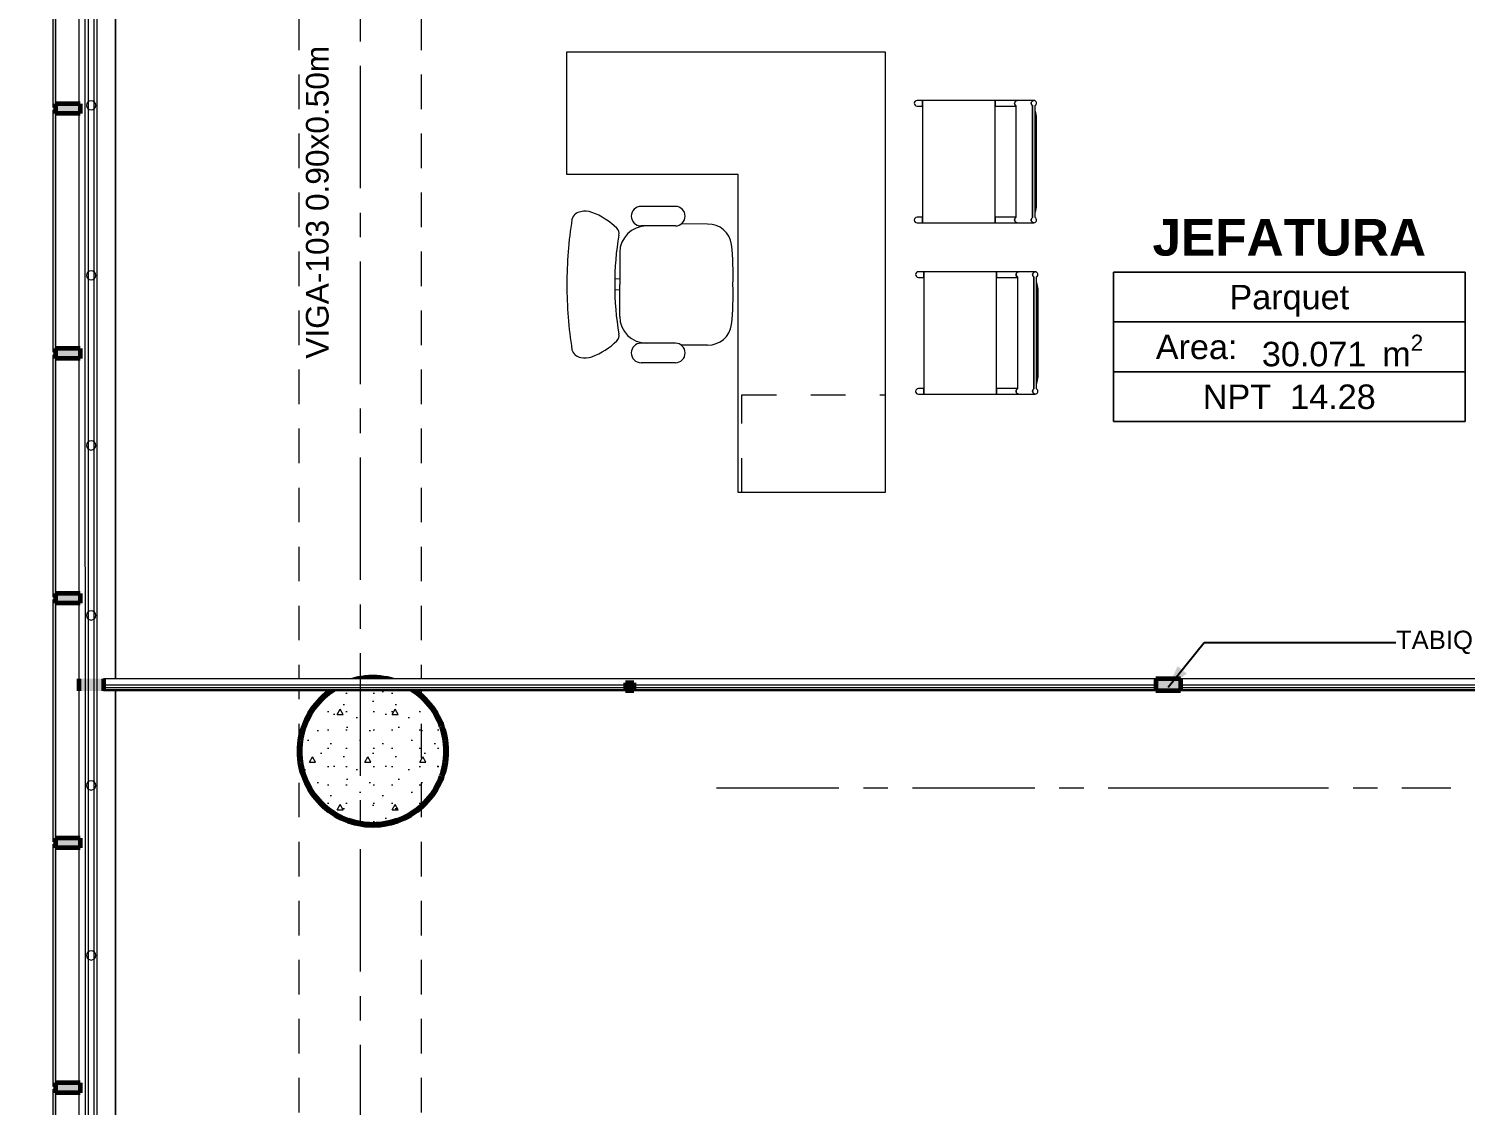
# Model space of a CAD drawing. Header units: inches. Extents: x -38 to 5698, y -33 to 92.
# Drawn here: x 285.47 to 291.33, y 24.9 to 29.3 of the extents above; entities that cross this region are included whole.
import ezdxf

# ---------------------------------------------------------------- set-up
doc = ezdxf.new("R2010")
doc.units = ezdxf.units.IN
doc.header["$MEASUREMENT"] = 0
doc.set_wipeout_variables(frame=1)
for name, pattern in [('Hidden Line', [0.19561111164092998, 0.14111111164093, -0.05449999999999999]), ('Punto & Raya', [0.6499999999999999, 0.5, -0.07500000000000001, 0, -0.07500000000000001]), ('Rayas', [0.2822222232818603, 0.1411111116409302, -0.1411111116409301]), ('Wipeout_Contour', [1, 0, -1])]:
    doc.linetypes.add(name, pattern=pattern)
for name, color, linetype in [('02 _ ARQ _ ALB _ Ejes Generales', 7, 'Continuous'), ('02 _ ARQ _ ALB _ Mobiliario', 7, 'Continuous'), ('02 _ ARQ _ ZON _ Espacio.3D', 7, 'Continuous'), ('08 _ STR _ EXT _ 06 Columnas', 7, 'Continuous'), ('08 _ STR _ EXT _ 07 Losa Aligerada', 7, 'Continuous'), ('08 _ STR _ EXT _ 09 Vigas', 7, 'Continuous'), ('Acabado - Muros', 7, 'Continuous'), ('Estructura - 04 MURO', 253, 'Continuous'), ('Interior - Escaleras & Barandillas', 7, 'Continuous'), ('Notas - Etiquetas', 251, 'Continuous')]:
    doc.layers.add(name, color=color, linetype=linetype)
doc.styles.add('Estilo_Generado_1', font='swisseb.ttf')
doc.styles.add('Estilo_Generado_4', font='swisse.ttf')
doc.styles.add('Estilo_Generado_7', font='swisse.ttf')
doc.dimstyles.new('Estilo_Generado__8', dxfattribs={"dimtxt": 0.18, "dimasz": 0.0912, "dimexe": 0.18, "dimexo": 0.0625, "dimgap": 0, "dimtad": 0, "dimtih": 1, "dimtoh": 1, "dimdec": 4, "dimzin": 0, "dimdsep": 46, "dimcen": 0.09, "dimadec": 0, "dimazin": 0, "dimtfac": 1, "dimtdec": 4, "dimtmove": 0, "dimatfit": 3, "dimldrblk": 'ARROWHEAD_5', "dimfxl": 1, "dimtolj": 1, "dimtzin": 0, "dimarcsym": 0})
pattern_1 = [(0, (277.5000383142318, 5.62919666435846e-09), (0, 0.0300000011921), [])]

# ---------------------------------------------------------------- blocks, each defined once
blk = doc.blocks.new('ARROWHEAD_5')
at = {"linetype": 'Continuous', "lineweight": 0}
blk.add_hatch(color=0, dxfattribs=at).paths.add_polyline_path([(-1, 0.2679), (0, 0), (-1, -0.2679)])
at = {"color": 0, "linetype": 'Continuous', "lineweight": 0}
blk.add_line((0, 0), (-1, 0), dxfattribs=at)

msp = doc.modelspace()

# ---------------------------------------------------------------- hatches: boundary and pattern name
at = {"layer": '08 _ STR _ EXT _ 06 Columnas', "linetype": 'Continuous', "lineweight": 9}
h = msp.add_hatch(dxfattribs=at)
h.set_pattern_fill('HORMIGÓN_EN_MASA_0002', style=0, pattern_type=2)
h.set_pattern_definition([(0, (277.5000383142318, 5.62919666435846e-09), (0, 0.3897114317029987), [0.024375, -0.200625]), (0, (277.612538314232, 0.1948557135130317), (0, 0.3897114317029987), [0.024375, -0.200625]), (60.00000000000014, (277.5000383142318, 5.62919666435846e-09), (-0.3375000000000016, 0.1948557158514986), [0.024375, -0.200625]), (60.00000000000014, (277.7250383142317, 5.62919666435846e-09), (-0.3375000000000016, 0.1948557158514986), [0.024375, -0.200625]), (120.0000000000003, (277.5244133133377, 5.62919666435846e-09), (0.3375000000000002, 0.1948557158515009), [0.02437499999999999, -0.2006249999999999]), (120.0000000000003, (277.7494133178083, 5.62919666435846e-09), (0.3375000000000002, 0.1948557158515009), [0.02437499999999999, -0.2006249999999999]), (0, (277.5000383142318, 0.03750000562919666), (0, 0.075), [0, -0.075, 0, -0.1125]), (44.99999999999999, (277.5375383142317, 0.03750000562919666), (-0.05303300858899104, 0.05303300858899108), [0, -0.05624999999999999, 0, -0.09375])])
h.paths.add_polyline_path([(286.5709348533077, 26.34965807536638, 0.414213562373095), (286.8709348533074, 26.04965807536638, 0.414213562373095), (287.1709348533076, 26.34965807536638, 0.414213562373095), (286.8709348533074, 26.64965807536639, 0.414213562373095)])
at = {"layer": 'Acabado - Muros', "linetype": 'Continuous', "lineweight": 9}
for points in [[(285.5650212791473, 29.97000047228574), (285.5650212791473, 28.98000047228574), (285.5750212791471, 28.98000047228574), (285.5750212791471, 29.97000047228574)], [(285.5650212791473, 28.97000047228574), (285.5650212791473, 27.98000047228574), (285.5750212791471, 27.98000047228574), (285.5750212791471, 28.97000047228574)], [(285.5650212791473, 27.97000047228574), (285.5650212791473, 26.98000047228574), (285.5750212791471, 26.98000047228574), (285.5750212791471, 27.97000047228574)], [(285.5650212791473, 26.97000047228574), (285.5650212791473, 25.98000047228574), (285.5750212791471, 25.98000047228574), (285.5750212791471, 26.97000047228574)], [(285.5650212791473, 25.97000047228574), (285.5650212791473, 24.98000047228574), (285.5750212791471, 24.98000047228574), (285.5750212791471, 25.97000047228574)], [(285.5650212791473, 24.97000047228574), (285.5650212791473, 23.98000047228574), (285.5750212791471, 23.98000047228574), (285.5750212791471, 24.97000047228574)]]:
    msp.add_hatch(color=250, dxfattribs=at).paths.add_polyline_path(points)

# ---------------------------------------------------------------- linework, layer by layer
at = {"layer": '02 _ ARQ _ ALB _ Ejes Generales', "color": 252, "linetype": 'Punto & Raya', "lineweight": 13}
for p, q in [((288.2749335169445, 26.20000034158427), (290.2749335169445, 26.20000034158427)), ((290.2749335169445, 26.20000034158427), (291.2749335169445, 26.20000034158427))]:
    msp.add_line(p, q, dxfattribs=at)
at = {"layer": '02 _ ARQ _ ALB _ Mobiliario', "color": 175, "linetype": 'Continuous', "lineweight": 13}
for p, q in [((288.1068207542661, 28.57593156829982), (287.9666605711999, 28.57593156829982)), ((288.1068207542661, 28.4960917042557), (287.9664203216902, 28.4960917042557)), ((288.2383631884767, 28.50370952508364), (288.1311312522811, 28.50428926266968)), ((287.8795544213143, 28.3869433247198), (287.8795544213143, 28.25657211212335)), ((287.8795544213143, 28.2792214491581), (287.8590656264649, 28.27884224677064)), ((287.8795544213143, 28.2339227750886), (287.8590656264649, 28.23430197747606)), ((287.8795544213143, 28.1262008995269), (287.8795544213143, 28.25657211212335)), ((288.1068207542661, 28.017052519991), (287.9664203216902, 28.017052519991)), ((288.2383631884767, 28.00943469916306), (288.1311312522811, 28.00885496157702)), ((288.1068207542661, 27.93721265594688), (287.9666605711999, 27.93721265594688))]:
    msp.add_line(p, q, dxfattribs=at)
at = {"layer": '02 _ ARQ _ ALB _ Mobiliario', "color": 175, "linetype": 'Rayas', "lineweight": 13}
for p, q in [((288.3781136604447, 27.40657211212335), (288.3781136604447, 27.80657211212335)), ((288.3781136604447, 27.80657211212335), (288.9631136604411, 27.80657211212335))]:
    msp.add_line(p, q, dxfattribs=at)
at = {"layer": '02 _ ARQ _ ALB _ Mobiliario', "color": 175, "linetype": 'Continuous', "lineweight": 13, "flags": 128}
for points in [[(288.9631136604411, 29.20657211212335), (288.9631136604411, 27.40657211212335), (288.3631136604448, 27.40657211212335), (288.3631136604448, 28.70657211212335), (287.6631136604414, 28.70657211212335), (287.6631136604414, 29.20657211212335)], [(289.1165635253072, 28.50859609918705), (289.4127050401033, 28.50859609918705), (289.4127050401033, 28.53132337191435), (289.4127050401033, 28.98586882645975), (289.4127050401033, 29.00859609918705), (289.1165635253072, 29.00859609918705), (289.1165635253072, 28.98586882645975), (289.1165635253072, 28.53132337191435)], [(289.122222777108, 27.80867618304798), (289.4183642919041, 27.80867618304798), (289.4183642919041, 27.83140345577528), (289.4183642919041, 28.28594891032068), (289.4183642919041, 28.30867618304798), (289.122222777108, 28.30867618304798), (289.122222777108, 28.28594891032068), (289.122222777108, 27.83140345577528)]]:
    msp.add_lwpolyline(points, close=True, dxfattribs=at)
for points in [[(289.1165635253072, 28.98586882645975), (289.1165635253072, 29.00859609918705), (289.0939227367143, 29.00859609918705, 0.9999999999999999), (289.0939227367143, 28.98586882645985)], [(289.5034000094414, 29.00859609918705), (289.4127050401033, 29.00859609918705), (289.4127050401033, 28.98586882645975), (289.4980340320839, 28.98586882645975), (289.4980340320839, 28.98739126505315, -0.7260647225581586)], [(289.5658294866292, 28.98739126505315, -0.7260647225581586), (289.5711954639868, 29.00859609918707), (289.5034000094414, 29.00859609918705, 0.7260647225581586), (289.4980340320839, 28.98739126505315), (289.4980340320839, 28.52980093332095, 0.7260647225581586), (289.5034000094414, 28.50859609918709), (289.5711954639868, 28.50859609918705, -0.7260647225581586), (289.5658294866292, 28.52980093332096)], [(289.5765614413443, 28.98739126505315, 0.7260647225581586), (289.5711954639868, 29.00859609918707, 0.7260647225581586), (289.5658294866292, 28.98739126505304), (289.5658294866292, 28.52980093332095, 0.7260647225581586), (289.5711954639868, 28.50859609918703, 0.7260647225581586), (289.5765614413443, 28.52980093332106)], [(289.5765614413443, 28.96456586311775), (289.5765614413443, 28.55262633525635, 0.1113869911383392), (289.5825591003503, 28.57921492347325), (289.5825591003503, 28.93797727490085, 0.1113869911383392)], [(289.1165635253072, 28.50859609918705), (289.1165635253072, 28.53132337191435), (289.0939227367143, 28.53132337191435, 0.9999999999999999), (289.0939227367143, 28.50859609918695)], [(289.5034000094414, 28.50859609918705, -0.7260647225581586), (289.4980340320839, 28.52980093332096), (289.4980340320839, 28.53132337191435), (289.4127050401033, 28.53132337191435), (289.4127050401033, 28.50859609918705)], [(289.122222777108, 28.28594891032068), (289.122222777108, 28.30867618304798), (289.0995819885151, 28.30867618304798, 0.9999999999999999), (289.0995819885151, 28.28594891032078)], [(289.5090592612422, 28.30867618304798), (289.4183642919041, 28.30867618304798), (289.4183642919041, 28.28594891032068), (289.5036932838847, 28.28594891032068), (289.5036932838847, 28.28747134891408, -0.7260647225581586)], [(289.57148873843, 28.28747134891408, -0.7260647225581586), (289.5768547157876, 28.308676183048), (289.5090592612422, 28.30867618304798, 0.7260647225581586), (289.5036932838847, 28.28747134891407), (289.5036932838847, 27.82988101718188, 0.7260647225581586), (289.5090592612422, 27.80867618304801), (289.5768547157876, 27.80867618304798, -0.7260647225581586), (289.57148873843, 27.82988101718188)], [(289.5822206931451, 28.28747134891408, 0.7260647225581586), (289.5768547157876, 28.308676183048, 0.7260647225581586), (289.57148873843, 28.28747134891397), (289.57148873843, 27.82988101718188, 0.7260647225581586), (289.5768547157876, 27.80867618304796, 0.7260647225581586), (289.5822206931451, 27.82988101718198)], [(289.5822206931451, 28.26464594697868), (289.5822206931451, 27.85270641911728, 0.1113869911383392), (289.5882183521511, 27.87929500733418), (289.5882183521511, 28.23805735876178, 0.1113869911383392)], [(289.122222777108, 27.80867618304798), (289.122222777108, 27.83140345577528), (289.0995819885151, 27.83140345577528, 0.9999999999999999), (289.0995819885151, 27.80867618304788)], [(289.5090592612422, 27.80867618304798, -0.7260647225581586), (289.5036932838847, 27.82988101718188), (289.5036932838847, 27.83140345577528), (289.4183642919041, 27.83140345577528), (289.4183642919041, 27.80867618304798)]]:
    msp.add_lwpolyline(points, format="xyb", close=True, dxfattribs=at)
at = {"layer": '02 _ ARQ _ ALB _ Mobiliario', "color": 175, "linetype": 'Continuous', "lineweight": 13}
for centre, major_axis, ratio, start_param, end_param in [((289.376763986971, 28.25696325431778), (1.713350028205624, 0), 0.996857731065121, 2.985379423132324, 3.141821664089471), ((287.7249765432169, 28.51264671348905), (0.04192755697251629, 0), 0.996857731065121, 1.69172659159086, 2.899013322249908), ((287.7386489223235, 28.48239155374234), (0.07436919761698703, 0), 0.996857731065121, 1.199278086657301, 1.825394091965933), ((287.6650766307952, 28.28166943148645), (0.288731811114263, 0), 0.996857731065121, 0.7905415516456722, 1.215019851203227), ((287.9666605711999, 28.53601163627776), (0.04004576659038901, 0), 0.996857731065121, 1.570796326794897, 4.71238898038469), ((288.1068207542661, 28.53601163627776), (0.04004576659038901, 0), 0.996857731065121, 4.71238898038469, 7.853981633974483), ((287.8484035644059, 28.46556051820779), (0.02866373899088892, 0), 0.996857731065121, 6.044304339144333, 7.092178450457739), ((287.9890468555249, 28.3869433247198), (0.1094924342105263, 0), 0.996857731065121, 1.570796326794897, 3.141592653589793), ((288.2404414269616, 28.40706118298509), (0.09697526599128473, 0), 0.996857731065121, 0.1345361448296509, 1.592228571144551), ((288.9805994797474, 28.26245481873312), (1.12177317226254, 0), 0.9968577310651211, 2.965095314650672, 3.146853322403453), ((287.1265616204495, 28.29728890712317), (1.21622717934873, 0), 0.996857731065121, 6.249595510899471, 6.384594767700158), ((289.376763986971, 28.25618096992892), (1.713350028205624, 0), 0.996857731065121, 3.141363643090113, 3.297805884047262), ((288.9805994797474, 28.25068940551358), (1.12177317226254, 0), 0.9968577310651211, 3.136331984776128, 3.318089992528914), ((287.1265616204495, 28.21585531712353), (1.21622717934873, 0), 0.996857731065121, 6.181775846659014, 6.316775103459701), ((287.9890468555249, 28.1262008995269), (0.1094924342105263, 0), 0.996857731065121, 3.141592653589793, 4.71238898038469), ((287.8484035644059, 28.04758370603891), (0.02866373899088892, 0), 0.996857731065121, 5.474192163901433, 6.52206627521484), ((288.2404414269616, 28.10608304126161), (0.09697526599128473, 0), 0.996857731065121, 4.690956736035035, 6.148649162349935), ((287.6650766307952, 28.23147479276025), (0.288731811114263, 0), 0.996857731065121, 5.068165455976359, 5.492643755533914), ((287.9666605711999, 27.97713258796894), (0.04004576659038901, 0), 0.996857731065121, 1.570796326794897, 4.71238898038469), ((288.1068207542661, 27.97713258796894), (0.04004576659038901, 0), 0.996857731065121, 4.71238898038469, 7.853981633974483), ((287.7249765432169, 28.00049751075765), (0.04192755697251629, 0), 0.996857731065121, 3.384171984929679, 4.591458715588717), ((287.7386489223235, 28.03075267050436), (0.07436919761698703, 0), 0.996857731065121, 4.457791215213641, 5.083907220522286)]:
    msp.add_ellipse(centre, major_axis=major_axis, ratio=ratio, start_param=start_param, end_param=end_param, dxfattribs=at)
at = {"layer": '02 _ ARQ _ ZON _ Espacio.3D', "color": 252, "linetype": 'Continuous', "lineweight": 13}
for p, q in [((291.3328020532171, 28.30711256497735), (289.8962863389314, 28.30711256497735)), ((289.8962863389314, 28.30711256497735), (289.8962863389314, 27.69639827926307)), ((289.8962863389314, 28.30711256497735), (291.3328020532171, 28.30711256497735)), ((289.8962863389314, 28.10354113640592), (289.8962863389314, 28.30711256497735)), ((291.3328020532171, 27.69639827926307), (291.3328020532171, 28.30711256497735)), ((291.3328020532171, 28.30711256497735), (291.3328020532171, 28.10354113640592)), ((291.3328020532171, 28.10354113640592), (289.8962863389314, 28.10354113640592)), ((289.8962863389314, 28.10354113640592), (291.3328020532171, 28.10354113640592)), ((289.8962863389314, 27.8999697078345), (289.8962863389314, 28.10354113640592)), ((291.3328020532171, 28.10354113640592), (291.3328020532171, 27.8999697078345)), ((291.3328020532171, 27.8999697078345), (289.8962863389314, 27.8999697078345)), ((289.8962863389314, 27.8999697078345), (291.3328020532171, 27.8999697078345)), ((289.8962863389314, 27.69639827926307), (289.8962863389314, 27.8999697078345)), ((291.3328020532171, 27.8999697078345), (291.3328020532171, 27.69639827926307)), ((289.8962863389314, 27.69639827926307), (291.3328020532171, 27.69639827926307)), ((291.3328020532171, 27.69639827926307), (289.8962863389314, 27.69639827926307))]:
    msp.add_line(p, q, dxfattribs=at)
at = {"layer": '02 _ ARQ _ ZON _ Espacio.3D', "color": 254, "linetype": 'Continuous', "lineweight": 0, "flags": 128}
msp.add_lwpolyline([(294.4700091280828, 29.7000213909367), (285.8200128703369, 29.7000213909367), (285.8200128647571, 26.6000213909367), (295.5202133527122, 26.6000213909367), (295.5202277215602, 29.70000009423108)], close=True, dxfattribs=at)
msp.add_lwpolyline([(285.8200128377301, 11.5839893185349, 1.006545280903178), (290.953494469535, 6.45049897956687), (297.3948722605354, 6.450500303987246), (297.3958124060208, 7.699978333082383), (297.6258123991696, 7.70003447107367), (297.6258038817117, 6.450518571079375), (302.4194841242714, 6.450485894449464), (302.4195086947738, 7.70000023161926), (302.9949953131498, 7.700000223544173), (302.9949953131498, 17.35000018741686), (301.670009263831, 17.35000016750597), (301.6700092668319, 16.90014515314328), (301.0700094115267, 16.89997855535962), (301.0700094115272, 16.29988928025206), (300.5700094196717, 16.29983665004409), (300.5700461664673, 17.35000013741946), (297.5200313943827, 17.35000013741803), (297.5200313943882, 26.59627972923718), (285.8200128647508, 26.59629890266305), (285.8200128578568, 22.76628322611491), (287.0700248965653, 22.76628322386502), (287.0700092632841, 22.49772578038528), (285.8200128573739, 22.49772578038571)], format="xyb", close=True, dxfattribs=at)
at = {"layer": '08 _ STR _ EXT _ 06 Columnas', "color": 7, "linetype": 'Continuous', "lineweight": 80, "flags": 128}
msp.add_lwpolyline([(286.5709348533077, 26.34965807536638, 0.414213562373095), (286.8709348533074, 26.04965807536638, 0.414213562373095), (287.1709348533076, 26.34965807536638, 0.414213562373095), (286.8709348533074, 26.64965807536639, 0.414213562373095)], format="xyb", close=True, dxfattribs=at)
at = {"layer": '08 _ STR _ EXT _ 09 Vigas', "color": 251, "linetype": 'Hidden Line', "lineweight": 13}
for p, q in [((286.5700092632823, 17.40000013742465), (286.5700092632864, 29.70000031029734)), ((287.0700092632823, 17.40000013742448), (287.0700092632864, 29.70000031029717))]:
    msp.add_line(p, q, dxfattribs=at)
at = {"layer": 'Acabado - Muros', "color": 7, "linetype": 'Continuous', "lineweight": 60}
for p, q in [((285.5750212791471, 28.99500047228575), (285.5750212791471, 28.95500047228575)), ((285.5750212791471, 27.99500047228575), (285.5750212791471, 27.95500047228575)), ((285.5750212791471, 26.99500047228575), (285.5750212791471, 26.95500047228575)), ((285.5750212791471, 25.99500047228575), (285.5750212791471, 25.95500047228575)), ((285.5750212791471, 24.99500047228575), (285.5750212791471, 24.95500047228575))]:
    msp.add_line(p, q, dxfattribs=at)
at = {"layer": 'Acabado - Muros', "color": 7, "linetype": 'Continuous', "lineweight": 13, "flags": 128}
for points in [[(285.5650212791473, 29.97000047228574), (285.5750212791471, 29.97000047228574), (285.5750212791471, 28.98000047228574), (285.5650212791473, 28.98000047228574)], [(285.5650212791473, 28.97000047228574), (285.5750212791471, 28.97000047228574), (285.5750212791471, 27.98000047228574), (285.5650212791473, 27.98000047228574)], [(285.5650212791473, 27.97000047228574), (285.5750212791471, 27.97000047228574), (285.5750212791471, 26.98000047228574), (285.5650212791473, 26.98000047228574)], [(285.5650212791473, 26.97000047228574), (285.5750212791471, 26.97000047228574), (285.5750212791471, 25.98000047228574), (285.5650212791473, 25.98000047228574)], [(285.5650212791473, 25.97000047228574), (285.5750212791471, 25.97000047228574), (285.5750212791471, 24.98000047228574), (285.5650212791473, 24.98000047228574)], [(285.5650212791473, 24.97000047228574), (285.5750212791471, 24.97000047228574), (285.5750212791471, 23.98000047228574), (285.5650212791473, 23.98000047228574)]]:
    msp.add_lwpolyline(points, close=True, dxfattribs=at)

# ---------------------------------------------------------------- texts
at = {"layer": '02 _ ARQ _ ZON _ Espacio.3D', "color": 252, "lineweight": 25, "attachment_point": 2}
for s, insert, char_height, style in [('\\A1;{\\pqc;\\pt0;\\fSwis721 Ex BT|b1|i0|c0|p34;JEFATURA}', (290.6145441960742, 28.52461256497735), 0.15, 'Estilo_Generado_1'), ('\\A1;{\\pqc;\\pt0;\\fSwis721 Ex BT|b0|i0|c238|p34;Parquet}', (290.6145441960742, 28.25532685069164), 0.1, 'Estilo_Generado_7'), ('\\A1;{\\pqc;\\pt0;\\fSwis721 Ex BT|b0|i0|c238|p34;Area: }', (290.236029446074, 28.05175542212021), 0.1, 'Estilo_Generado_7'), ('\\A1;{\\pqc;\\pt0,0.3;\\fSwis721 Ex BT|b0|i0|c238|p34;30.071\\fSwis721 Ex BT|b0|i0|c238|p34;\\A1{\\H.66x;\\S^  ;}\\fSwis721 Ex BT|b0|i0|c238|p34; m\\fSwis721 Ex BT|b0|i0|c238|p34;\\A1{\\H.66x;\\S2^  ;}}', (290.8321444460743, 28.05175542212021), 0.1, 'Estilo_Generado_7'), ('\\A1;{\\pqc;\\pt0;\\fSwis721 Ex BT|b0|i0|c238|p34;NPT  14.28}', (290.6145441960742, 27.84818399354878), 0.1, 'Estilo_Generado_7')]:
    msp.add_mtext(s, dxfattribs=dict(at, insert=insert, char_height=char_height, style=style))
at = {"layer": 'Notas - Etiquetas', "color": 8, "linetype": 'Continuous', "lineweight": 13, "style": 'Estilo_Generado_4'}
for s, insert, char_height, attachment_point, rotation in [('\\A1;{\\pql;\\fSwis721 Ex BT|b0|i0|c0|p34;VIGA-103\\fSwis721 Ex BT|b0|i0|c0|p34; \\fSwis721 Ex BT|b0|i0|c0|p34;0.90\\fSwis721 Ex BT|b0|i0|c0|p34;x\\fSwis721 Ex BT|b0|i0|c0|p34;0.50\\fSwis721 Ex BT|b0|i0|c0|p34;m}', (286.5975795490007, 27.95347295674547), 0.09250000000000001, 1, 90), ('\\A1;{\\pql;\\fSwis721 Ex BT|b0|i0|c0|p34;TABIQUERIA FIJA 2 (VER DETALLE)\\fSwis721 Ex BT|b0|i0|c0|p34; }', (291.0505285507246, 26.79365663037117), 0.07500000000000001, 4, 2.3952853011491154e-05)]:
    msp.add_mtext(s, dxfattribs=dict(at, insert=insert, char_height=char_height, attachment_point=attachment_point, rotation=rotation))

# ---------------------------------------------------------------- leaders
at = {"layer": 'Notas - Etiquetas', "color": 8, "linetype": 'Continuous', "lineweight": 13, "annotation_type": 0, "has_hookline": 1, "hookline_direction": 0, "text_width": 1.94817444219067, "horizontal_direction": (0.9999999999999126, 4.180561502967476e-07, 0)}
msp.add_leader([(290.120069057998, 26.61130073459298), (290.2670262596729, 26.79365663037117), (291.0505285507246, 26.79365663037117)], dimstyle='Estilo_Generado__8', dxfattribs=at)

# ---------------------------------------------------------------- next in the draw order: wipeouts: each hides what was drawn before it
at = {"color": 254, "linetype": 'Wipeout_Contour', "lineweight": 0, "ltscale": 9682.371993263043}
msp.add_wipeout([(285.67000214094344, 33.74998095376242), (285.67000748286785, 22.71144985375813), (285.82000748286794, 22.711449853758133), (285.82000214094353, 33.74998095376243)], dxfattribs=at).dxf.layer = 'Estructura - 04 MURO'

# ---------------------------------------------------------------- next in the draw order: hatches: boundary and pattern name
at = {"layer": 'Acabado - Muros', "linetype": 'Continuous', "lineweight": 0}
for points in [[(285.675021279147, 28.99500047228575), (285.5750212791471, 28.99500047228575), (285.5750212791471, 28.95500047228575), (285.675021279147, 28.95500047228574)], [(285.675021279147, 27.99500047228575), (285.5750212791471, 27.99500047228575), (285.5750212791471, 27.95500047228575), (285.675021279147, 27.95500047228574)], [(285.675021279147, 26.99500047228575), (285.5750212791471, 26.99500047228575), (285.5750212791471, 26.95500047228575), (285.675021279147, 26.95500047228574)], [(285.675021279147, 25.99500047228574), (285.5750212791471, 25.99500047228575), (285.5750212791471, 25.95500047228575), (285.675021279147, 25.95500047228574)], [(285.675021279147, 24.99500047228575), (285.5750212791471, 24.99500047228575), (285.5750212791471, 24.95500047228575), (285.675021279147, 24.95500047228574)]]:
    msp.add_hatch(color=254, dxfattribs=at).paths.add_polyline_path(points)

# ---------------------------------------------------------------- next in the draw order: linework, layer by layer
at = {"layer": '08 _ STR _ EXT _ 07 Losa Aligerada', "color": 7, "linetype": 'Continuous', "lineweight": 18, "flags": 128}
msp.add_lwpolyline([(300.870024223825, 41.4352171268599), (299.9200312150577, 41.43521712696749), (299.9200312150582, 42.90000028712333), (294.7200312829535, 42.90000028712509), (294.7200312829526, 41.43521712696924), (293.7699170261839, 41.43521712954153), (293.7699170256041, 39.90000028712382), (288.770051840729, 39.90000028712333), (288.770051840729, 41.10000674748852), (285.3700596802504, 41.10000674748839), (285.370059680249, 37.70000022414682), (286.5700121940748, 37.70000022414687), (286.5700121940735, 33.89998095591085), (285.6700020683533, 33.89998095591078), (285.670002068351, 21.26628322386504), (285.7200212791457, 21.26628322386503), (285.7200212791471, 11.97001186850231, 1.049430756998566), (291.2936643549928, 6.300003593060711), (302.1002628129071, 6.300000228796637)], format="xyb", dxfattribs=at)
at = {"layer": 'Acabado - Muros', "color": 7, "linetype": 'Continuous', "lineweight": 60}
for p, q in [((285.675021279147, 28.99500047228575), (285.5750212791471, 28.99500047228575)), ((285.675021279147, 28.99500047228575), (285.675021279147, 28.95500047228574)), ((285.675021279147, 28.95500047228574), (285.5750212791471, 28.95500047228575)), ((285.675021279147, 27.99500047228575), (285.5750212791471, 27.99500047228575)), ((285.675021279147, 27.99500047228575), (285.675021279147, 27.95500047228574)), ((285.675021279147, 27.95500047228574), (285.5750212791471, 27.95500047228575)), ((285.675021279147, 26.99500047228575), (285.5750212791471, 26.99500047228575)), ((285.675021279147, 26.99500047228575), (285.675021279147, 26.95500047228574)), ((285.675021279147, 26.95500047228574), (285.5750212791471, 26.95500047228575)), ((285.6700690203719, 26.64629891437273), (285.6700053183398, 26.64629887256973)), ((285.6700053183398, 26.64629887256973), (285.6700053392414, 26.59629887256973)), ((285.6700690203719, 26.64629887259766), (285.6700690412735, 26.59629887259767)), ((285.6700690412735, 26.59629891437273), (285.6700053392414, 26.59629887256973)), ((285.675021279147, 25.99500047228574), (285.5750212791471, 25.99500047228575)), ((285.675021279147, 25.95500047228574), (285.5750212791471, 25.95500047228575)), ((285.675021279147, 25.99500047228574), (285.675021279147, 25.95500047228574)), ((285.675021279147, 24.99500047228575), (285.5750212791471, 24.99500047228575)), ((285.675021279147, 24.95500047228574), (285.5750212791471, 24.95500047228575)), ((285.675021279147, 24.99500047228575), (285.675021279147, 24.95500047228574))]:
    msp.add_line(p, q, dxfattribs=at)
at = {"layer": 'Estructura - 04 MURO', "color": 7, "linetype": 'Continuous', "lineweight": 13, "flags": 128}
for points in [[(285.6700020683533, 33.89998095376241), (285.6700074828676, 22.71144985375812)], [(285.8200074828677, 22.71144985375813), (285.8200021409433, 33.74998095376242)]]:
    msp.add_lwpolyline(points, dxfattribs=at)
at = {"layer": 'Interior - Escaleras & Barandillas', "color": 161, "linetype": 'Continuous', "lineweight": 13}
for p, q in [((285.7075020865008, 33.86248095376243), (285.7075128452719, 11.63059848152937)), ((285.7075020865008, 33.86248095376243), (285.7075128452719, 11.63059848152938)), ((285.7075020865008, 33.86248095376243), (285.7075128452719, 11.63059848152939)), ((285.7325128502497, 11.62031255876101), (285.732502098599, 33.83748095376242)), ((285.7325128502497, 11.62031255876103), (285.732502098599, 33.83748095376242)), ((285.7325128502497, 11.62031255876103), (285.732502098599, 33.83748095376242)), ((285.6950021225297, 33.78748094166406), (285.6950128355714, 11.65042521288937)), ((285.7450128361623, 11.65042523668399), (285.7450021227959, 33.78748096550596))]:
    msp.add_line(p, q, dxfattribs=at)
at = {"layer": 'Interior - Escaleras & Barandillas', "color": 161, "linetype": 'Continuous', "lineweight": 13, "flags": 128}
for points in [[(285.7387544452516, 28.98836711726329, 0.9999999999999999), (285.7012544452517, 28.98836711726329, 0.9999999999999999)], [(285.7387547813518, 28.29385085490627, 0.9999999999999999), (285.7012547813518, 28.29385085490627, 0.9999999999999999)], [(285.7387551174523, 27.59933459254925, 0.9999999999999999), (285.7012551174524, 27.59933459254925, 0.9999999999999999)], [(285.7387554535525, 26.90481833019223, 0.9999999999999999), (285.7012554535526, 26.90481833019223, 0.9999999999999999)], [(285.7387557896526, 26.21030206783521, 0.9999999999999999), (285.7012557896527, 26.21030206783521, 0.9999999999999999)], [(285.7387561257532, 25.51578580547819, 0.9999999999999999), (285.7012561257528, 25.51578580547819, 0.9999999999999999)]]:
    msp.add_lwpolyline(points, format="xyb", close=True, dxfattribs=at)

# ---------------------------------------------------------------- next in the draw order: wipeouts: each hides what was drawn before it
at = {"color": 254, "linetype": 'Wipeout_Contour', "lineweight": 0, "ltscale": 14531.14677347004}
msp.add_wipeout([(285.77006901012476, 26.6462989148312), (285.7700690424082, 26.59629890612531), (287.9035690497318, 26.596299810060426), (287.9035690174484, 26.62929980160162), (287.92006899707724, 26.629299833885014), (287.92006899707724, 26.646299818766316)], dxfattribs=at).dxf.layer = 'Acabado - Muros'
at = {"color": 254, "linetype": 'Wipeout_Contour', "lineweight": 0, "ltscale": 14557.5451744634}
msp.add_wipeout([(290.1700690101244, 26.64630075427826), (290.1700690424078, 26.59630074557237), (292.30356904973144, 26.596301649507488), (292.303569017448, 26.62930164104868), (292.3200689970769, 26.629301673332076), (292.3200689970769, 26.64630165821338)], dxfattribs=at).dxf.layer = 'Acabado - Muros'

# ---------------------------------------------------------------- next in the draw order: linework, layer by layer
at = {"layer": 'Acabado - Muros', "color": 251, "linetype": 'Continuous', "lineweight": 13, "flags": 128}
for points in [[(294.420138866208, 26.64630253061687), (292.3200690203702, 26.64630165266976), (290.1700690203724, 26.64630075384903)], [(292.3035690412725, 26.59630164577183), (290.1700690412703, 26.59630075384904)]]:
    msp.add_lwpolyline(points, dxfattribs=at)

# ---------------------------------------------------------------- next in the draw order: wipeouts: each hides what was drawn before it
at = {"color": 254, "linetype": 'Wipeout_Contour', "lineweight": 0, "ltscale": 14541.78143182097}
msp.add_wipeout([(287.9200690199592, 26.646299817974725), (287.9200690199592, 26.62929982675439), (287.93656901340967, 26.62929982675439), (287.9365690469373, 26.5962998063252), (290.0700690515015, 26.59630071157161), (290.0700690179739, 26.64630072322114)], dxfattribs=at).dxf.layer = 'Acabado - Muros'

# ---------------------------------------------------------------- next in the draw order: linework, layer by layer
at = {"layer": 'Acabado - Muros', "color": 251, "linetype": 'Continuous', "lineweight": 13, "flags": 128}
for points in [[(290.0700690203738, 26.64630071204342), (287.9200690203705, 26.64629981322269), (285.7700690203718, 26.64629891440197)], [(287.9035690412733, 26.59629980632477), (285.7700690412711, 26.59629891440198)], [(290.0700690412726, 26.59630071204342), (287.9365690412732, 26.59629982012063)]]:
    msp.add_lwpolyline(points, dxfattribs=at)

# ---------------------------------------------------------------- next in the draw order: wipeouts: each hides what was drawn before it
at = {"color": 254, "linetype": 'Wipeout_Contour', "lineweight": 0, "ltscale": 9704.239422793682}
msp.add_wipeout([(290.170069039183, 26.601300753849035), (292.3035690391829, 26.60130164577183), (292.30356903082145, 26.62130164577183), (290.170069030822, 26.62130075384903)], dxfattribs=at).dxf.layer = 'Acabado - Muros'

# ---------------------------------------------------------------- next in the draw order: hatches: boundary and pattern name
at = {"layer": 'Acabado - Muros', "linetype": 'Continuous', "lineweight": 0}
h = msp.add_hatch(dxfattribs=at)
h.set_pattern_fill('CONTRACHAPADO_0002', color=254, style=0, pattern_type=2)
h.set_pattern_definition(pattern_1)
h.paths.add_polyline_path([(290.170069039183, 26.60130075384903), (292.3035690391829, 26.60130164577183), (292.3035690308214, 26.62130164577183), (290.170069030822, 26.62130075384903)])

# ---------------------------------------------------------------- next in the draw order: linework, layer by layer
at = {"layer": 'Acabado - Muros', "color": 7, "linetype": 'Continuous', "lineweight": 60}
msp.add_line((290.1700690203714, 26.64630075384773), (290.170069041273, 26.59630075384773), dxfattribs=at)
at = {"layer": 'Acabado - Muros', "color": 7, "linetype": 'Continuous', "lineweight": 13, "flags": 128}
msp.add_lwpolyline([(290.170069039183, 26.60130075384903), (290.170069030822, 26.62130075384903), (292.3035690308214, 26.62130164577183), (292.3035690391829, 26.60130164577183)], close=True, dxfattribs=at)

# ---------------------------------------------------------------- next in the draw order: wipeouts: each hides what was drawn before it
at = {"color": 254, "linetype": 'Wipeout_Contour', "lineweight": 0, "ltscale": 9686.640483803225}
msp.add_wipeout([(285.7700690391834, 26.60129891440197), (287.9035690391833, 26.60129980632476), (287.9035690308223, 26.62129980632476), (285.7700690308224, 26.621298914401965)], dxfattribs=at).dxf.layer = 'Acabado - Muros'
at = {"color": 254, "linetype": 'Wipeout_Contour', "lineweight": 0, "ltscale": 9695.305960895214}
msp.add_wipeout([(287.9365690391832, 26.60129982012062), (290.0700690391831, 26.60130071204341), (290.07006903082214, 26.62130071204341), (287.9365690308222, 26.621299820120615)], dxfattribs=at).dxf.layer = 'Acabado - Muros'

# ---------------------------------------------------------------- next in the draw order: hatches: boundary and pattern name
at = {"layer": 'Acabado - Muros', "linetype": 'Continuous', "lineweight": 0}
for points in [[(285.7700053392413, 26.59629891437273), (285.7700053183397, 26.64629891437273), (285.6700053183398, 26.64629887256973), (285.6700053392414, 26.59629887256973)], [(285.6700690203719, 26.64629887259766), (285.6700690412735, 26.59629887259767), (285.7700690412734, 26.59629891440067), (285.7700690203718, 26.64629891440067)], [(290.0700690203715, 26.64630071204472), (290.0700690412731, 26.59630071204473), (290.170069041273, 26.59630075384773), (290.1700690203714, 26.64630075384773)], [(287.9035690274781, 26.6292998063252), (287.9035690412733, 26.5962998063252), (287.9365690412732, 26.59629982012019), (287.936569027478, 26.62929982012019)]]:
    msp.add_hatch(color=254, dxfattribs=at).paths.add_polyline_path(points)
h = msp.add_hatch(dxfattribs=at)
h.set_pattern_fill('CONTRACHAPADO_0002', color=254, style=0, pattern_type=2)
h.set_pattern_definition(pattern_1)
h.paths.add_polyline_path([(285.7700690391833, 26.60129891440197), (287.9035690391833, 26.60129980632476), (287.9035690308223, 26.62129980632476), (285.7700690308224, 26.62129891440197)])
h = msp.add_hatch(dxfattribs=at)
h.set_pattern_fill('CONTRACHAPADO_0002', color=254, style=0, pattern_type=2)
h.set_pattern_definition(pattern_1)
h.paths.add_polyline_path([(287.9365690391832, 26.60129982012062), (290.0700690391831, 26.60130071204341), (290.0700690308221, 26.62130071204341), (287.9365690308222, 26.62129982012062)])

# ---------------------------------------------------------------- next in the draw order: linework, layer by layer
at = {"layer": '02 _ ARQ _ ALB _ Ejes Generales', "color": 252, "linetype": 'Punto & Raya', "lineweight": 13}
msp.add_line((286.8200092632786, 3.050006297372754), (286.8200092632786, 44.90000028429578), dxfattribs=at)
at = {"layer": 'Acabado - Muros', "color": 7, "linetype": 'Continuous', "lineweight": 60}
for p, q in [((285.7700053183397, 26.64629891437273), (285.7700053392413, 26.59629891437273)), ((285.7700690203718, 26.64629891440067), (285.7700053183397, 26.64629887259766)), ((285.7700690203718, 26.64629891440067), (285.7700690412734, 26.59629891440067)), ((290.1700690203714, 26.64630075384773), (290.0700690203715, 26.64630071204472)), ((290.0700690203715, 26.64630071204472), (290.0700690412731, 26.59630071204473)), ((285.7700690412734, 26.59629891440067), (285.7700053392413, 26.59629887259767)), ((287.936569027478, 26.62929982012019), (287.9035690274781, 26.6292998063252)), ((287.9035690274781, 26.6292998063252), (287.9035690412733, 26.5962998063252)), ((287.9365690412732, 26.59629982012019), (287.9035690412733, 26.5962998063252)), ((287.936569027478, 26.62929982012019), (287.9365690412732, 26.59629982012019)), ((290.170069041273, 26.59630075384773), (290.0700690412731, 26.59630071204473))]:
    msp.add_line(p, q, dxfattribs=at)
at = {"layer": 'Acabado - Muros', "color": 7, "linetype": 'Continuous', "lineweight": 13, "flags": 128}
for points in [[(285.7700690391833, 26.60129891440197), (285.7700690308224, 26.62129891440197), (287.9035690308223, 26.62129980632476), (287.9035690391833, 26.60129980632476)], [(287.9365690391832, 26.60129982012062), (287.9365690308222, 26.62129982012062), (290.0700690308221, 26.62130071204341), (290.0700690391831, 26.60130071204341)]]:
    msp.add_lwpolyline(points, close=True, dxfattribs=at)

doc.saveas('drawing.dxf')
